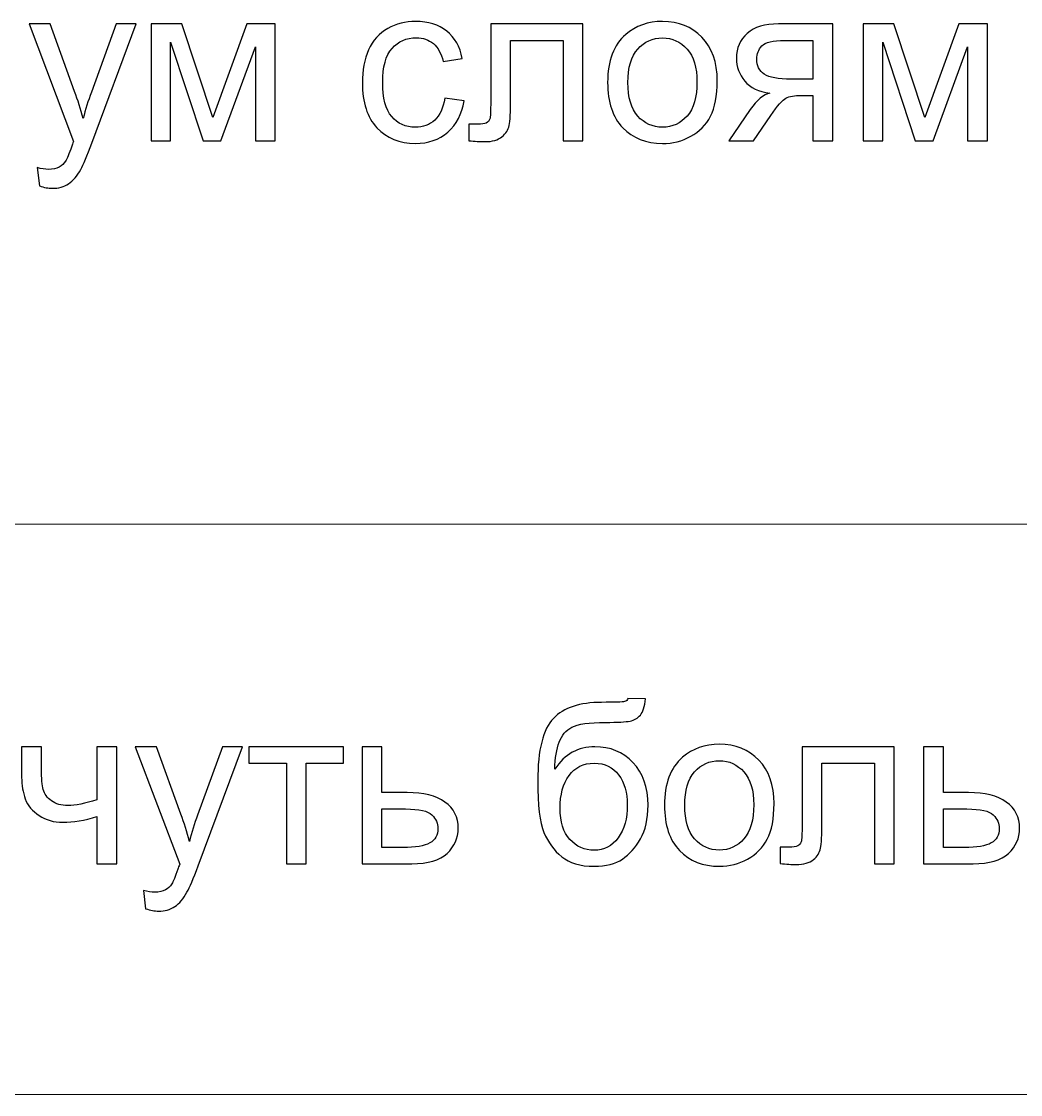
# Model space of a CAD drawing. Header units: millimetres. Extents: x -998 to 1016, y -1915 to 1914.
# Drawn here: x -321.1 to -219.5, y 1513.8 to 1623 of the extents above; entities that cross this region are included whole.
import ezdxf

# ---------------------------------------------------------------- set-up
doc = ezdxf.new("R2010")
doc.units = ezdxf.units.MM
doc.header["$MEASUREMENT"] = 0
doc.layers.add('layer 1', color=7, linetype='Continuous')

msp = doc.modelspace()

# ---------------------------------------------------------------- linework, layer by layer
at = {"layer": 'layer 1', "color": 250}
for points, knots in [([(-319.2813, 1606.2383), (-319.2813, 1606.2383), (-319.5106, 1608.1034), (-319.5106, 1608.1034), (-319.5106, 1608.1034), (-319.0673, 1607.9849), (-318.6851, 1607.9237), (-318.3564, 1607.9237), (-318.3564, 1607.9237), (-317.9055, 1607.9237), (-317.5462, 1608.0002), (-317.2787, 1608.1492), (-317.2787, 1608.1492), (-317.0074, 1608.2983), (-316.7857, 1608.5085), (-316.6137, 1608.776), (-316.6137, 1608.776), (-316.4876, 1608.9786), (-316.2812, 1609.4792), (-315.9984, 1610.2818), (-315.9984, 1610.2818), (-315.9602, 1610.3926), (-315.9029, 1610.5569), (-315.8188, 1610.7748), (-315.8188, 1610.7748), (-315.8188, 1610.7748), (-320.3361, 1622.714), (-320.3361, 1622.714), (-320.3361, 1622.714), (-320.3361, 1622.714), (-318.1806, 1622.714), (-318.1806, 1622.714), (-318.1806, 1622.714), (-318.1806, 1622.714), (-315.6965, 1615.8424), (-315.6965, 1615.8424), (-315.6965, 1615.8424), (-315.3716, 1614.9749), (-315.085, 1614.0577), (-314.8289, 1613.0946), (-314.8289, 1613.0946), (-314.5958, 1614.0004), (-314.3206, 1614.8946), (-313.9996, 1615.7737), (-313.9996, 1615.7737), (-313.9996, 1615.7737), (-311.462, 1622.714), (-311.462, 1622.714), (-311.462, 1622.714), (-311.462, 1622.714), (-309.4479, 1622.714), (-309.4479, 1622.714), (-309.4479, 1622.714), (-309.4479, 1622.714), (-313.9461, 1610.6066), (-313.9461, 1610.6066), (-313.9461, 1610.6066), (-314.4315, 1609.3034), (-314.8098, 1608.4091), (-315.0812, 1607.9161), (-315.0812, 1607.9161), (-315.4404, 1607.2549), (-315.8532, 1606.7696), (-316.3156, 1606.46), (-316.3156, 1606.46), (-316.7819, 1606.1504), (-317.336, 1605.9976), (-317.9781, 1605.9976), (-317.9781, 1605.9976), (-318.3679, 1605.9976), (-318.8036, 1606.0778), (-319.2813, 1606.2383)], [0, 0, 0, 0, 0.05263158, 0.05263158, 0.05263158, 0.05263158, 0.10526316, 0.10526316, 0.10526316, 0.10526316, 0.15789474, 0.15789474, 0.15789474, 0.15789474, 0.21052632, 0.21052632, 0.21052632, 0.21052632, 0.26315789, 0.26315789, 0.26315789, 0.26315789, 0.31578947, 0.31578947, 0.31578947, 0.31578947, 0.36842105, 0.36842105, 0.36842105, 0.36842105, 0.42105263, 0.42105263, 0.42105263, 0.42105263, 0.47368421, 0.47368421, 0.47368421, 0.47368421, 0.52631579, 0.52631579, 0.52631579, 0.52631579, 0.57894737, 0.57894737, 0.57894737, 0.57894737, 0.63157895, 0.63157895, 0.63157895, 0.63157895, 0.68421053, 0.68421053, 0.68421053, 0.68421053, 0.73684211, 0.73684211, 0.73684211, 0.73684211, 0.78947368, 0.78947368, 0.78947368, 0.78947368, 0.84210526, 0.84210526, 0.84210526, 0.84210526, 0.89473684, 0.89473684, 0.89473684, 0.89473684, 1, 1, 1, 1]), ([(-307.9116, 1622.714), (-307.9116, 1622.714), (-304.8083, 1622.714), (-304.8083, 1622.714), (-304.8083, 1622.714), (-304.8083, 1622.714), (-301.663, 1613.1901), (-301.663, 1613.1901), (-301.663, 1613.1901), (-301.663, 1613.1901), (-298.1814, 1622.714), (-298.1814, 1622.714), (-298.1814, 1622.714), (-298.1814, 1622.714), (-295.2998, 1622.714), (-295.2998, 1622.714), (-295.2998, 1622.714), (-295.2998, 1622.714), (-295.2998, 1610.813), (-295.2998, 1610.813), (-295.2998, 1610.813), (-295.2998, 1610.813), (-297.3177, 1610.813), (-297.3177, 1610.813), (-297.3177, 1610.813), (-297.3177, 1610.813), (-297.3177, 1620.3942), (-297.3177, 1620.3942), (-297.3177, 1620.3942), (-297.3177, 1620.3942), (-300.8222, 1610.813), (-300.8222, 1610.813), (-300.8222, 1610.813), (-300.8222, 1610.813), (-302.6261, 1610.813), (-302.6261, 1610.813), (-302.6261, 1610.813), (-302.6261, 1610.813), (-305.9396, 1620.8528), (-305.9396, 1620.8528), (-305.9396, 1620.8528), (-305.9396, 1620.8528), (-305.9396, 1610.813), (-305.9396, 1610.813), (-305.9396, 1610.813), (-305.9396, 1610.813), (-307.9116, 1610.813), (-307.9116, 1610.813), (-307.9116, 1610.813), (-307.9116, 1610.813), (-307.9116, 1622.714), (-307.9116, 1622.714)], [0, 0, 0, 0, 0.07142857, 0.07142857, 0.07142857, 0.07142857, 0.14285714, 0.14285714, 0.14285714, 0.14285714, 0.21428571, 0.21428571, 0.21428571, 0.21428571, 0.28571429, 0.28571429, 0.28571429, 0.28571429, 0.35714286, 0.35714286, 0.35714286, 0.35714286, 0.42857143, 0.42857143, 0.42857143, 0.42857143, 0.5, 0.5, 0.5, 0.5, 0.57142857, 0.57142857, 0.57142857, 0.57142857, 0.64285714, 0.64285714, 0.64285714, 0.64285714, 0.71428571, 0.71428571, 0.71428571, 0.71428571, 0.78571429, 0.78571429, 0.78571429, 0.78571429, 0.85714286, 0.85714286, 0.85714286, 0.85714286, 1, 1, 1, 1]), ([(-278.0712, 1615.1698), (-278.0712, 1615.1698), (-276.0992, 1614.8946), (-276.0992, 1614.8946), (-276.0992, 1614.8946), (-276.317, 1613.5379), (-276.8674, 1612.4793), (-277.7578, 1611.7111), (-277.7578, 1611.7111), (-278.6483, 1610.9429), (-279.7451, 1610.5608), (-281.0407, 1610.5608), (-281.0407, 1610.5608), (-282.665, 1610.5608), (-283.972, 1611.092), (-284.958, 1612.1544), (-284.958, 1612.1544), (-285.9479, 1613.2169), (-286.4409, 1614.738), (-286.4409, 1616.7176), (-286.4409, 1616.7176), (-286.4409, 1618.0017), (-286.2269, 1619.1215), (-285.8026, 1620.0846), (-285.8026, 1620.0846), (-285.3784, 1621.0439), (-284.7325, 1621.7662), (-283.8612, 1622.2439), (-283.8612, 1622.2439), (-282.9936, 1622.7254), (-282.0497, 1622.9662), (-281.0254, 1622.9662), (-281.0254, 1622.9662), (-279.7375, 1622.9662), (-278.6789, 1622.6414), (-277.861, 1621.9878), (-277.861, 1621.9878), (-277.0393, 1621.3343), (-276.5119, 1620.4056), (-276.2826, 1619.2056), (-276.2826, 1619.2056), (-276.2826, 1619.2056), (-278.2317, 1618.9075), (-278.2317, 1618.9075), (-278.2317, 1618.9075), (-278.419, 1619.7063), (-278.7477, 1620.3063), (-279.2254, 1620.7114), (-279.2254, 1620.7114), (-279.6993, 1621.1127), (-280.2725, 1621.3152), (-280.9452, 1621.3152), (-280.9452, 1621.3152), (-281.9618, 1621.3152), (-282.7873, 1620.9521), (-283.4255, 1620.226), (-283.4255, 1620.226), (-284.0599, 1619.4961), (-284.3771, 1618.3495), (-284.3771, 1616.775), (-284.3771, 1616.775), (-284.3771, 1615.1775), (-284.0714, 1614.0195), (-283.4599, 1613.2971), (-283.4599, 1613.2971), (-282.8446, 1612.5748), (-282.0458, 1612.2118), (-281.0637, 1612.2118), (-281.0637, 1612.2118), (-280.2687, 1612.2118), (-279.6076, 1612.4525), (-279.0802, 1612.9379), (-279.0802, 1612.9379), (-278.5489, 1613.4194), (-278.2126, 1614.1647), (-278.0712, 1615.1698)], [0, 0, 0, 0, 0.05, 0.05, 0.05, 0.05, 0.1, 0.1, 0.1, 0.1, 0.15, 0.15, 0.15, 0.15, 0.2, 0.2, 0.2, 0.2, 0.25, 0.25, 0.25, 0.25, 0.3, 0.3, 0.3, 0.3, 0.35, 0.35, 0.35, 0.35, 0.4, 0.4, 0.4, 0.4, 0.45, 0.45, 0.45, 0.45, 0.5, 0.5, 0.5, 0.5, 0.55, 0.55, 0.55, 0.55, 0.6, 0.6, 0.6, 0.6, 0.65, 0.65, 0.65, 0.65, 0.7, 0.7, 0.7, 0.7, 0.75, 0.75, 0.75, 0.75, 0.8, 0.8, 0.8, 0.8, 0.85, 0.85, 0.85, 0.85, 0.9, 0.9, 0.9, 0.9, 1, 1, 1, 1]), ([(-273.3934, 1622.714), (-273.3934, 1622.714), (-264.0147, 1622.714), (-264.0147, 1622.714), (-264.0147, 1622.714), (-264.0147, 1622.714), (-264.0147, 1610.8245), (-264.0147, 1610.8245), (-264.0147, 1610.8245), (-264.0147, 1610.8245), (-266.0326, 1610.8245), (-266.0326, 1610.8245), (-266.0326, 1610.8245), (-266.0326, 1610.8245), (-266.0326, 1621.04), (-266.0326, 1621.04), (-266.0326, 1621.04), (-266.0326, 1621.04), (-271.3755, 1621.04), (-271.3755, 1621.04), (-271.3755, 1621.04), (-271.3755, 1621.04), (-271.3755, 1615.1201), (-271.3755, 1615.1201), (-271.3755, 1615.1201), (-271.3755, 1613.7405), (-271.4213, 1612.8309), (-271.5092, 1612.3876), (-271.5092, 1612.3876), (-271.601, 1611.9481), (-271.8455, 1611.5659), (-272.2468, 1611.2372), (-272.2468, 1611.2372), (-272.6519, 1610.9085), (-273.2329, 1610.7442), (-273.9934, 1610.7442), (-273.9934, 1610.7442), (-274.4635, 1610.7442), (-275.0062, 1610.7748), (-275.6176, 1610.8321), (-275.6176, 1610.8321), (-275.6176, 1610.8321), (-275.6176, 1612.5099), (-275.6176, 1612.5099), (-275.6176, 1612.5099), (-275.6176, 1612.5099), (-274.7348, 1612.5099), (-274.7348, 1612.5099), (-274.7348, 1612.5099), (-274.3182, 1612.5099), (-274.0201, 1612.5519), (-273.8405, 1612.6398), (-273.8405, 1612.6398), (-273.6609, 1612.7239), (-273.5424, 1612.8615), (-273.4813, 1613.0487), (-273.4813, 1613.0487), (-273.4239, 1613.236), (-273.3934, 1613.8437), (-273.3934, 1614.8717), (-273.3934, 1614.8717), (-273.3934, 1614.8717), (-273.3934, 1622.714), (-273.3934, 1622.714)], [0, 0, 0, 0, 0.05882353, 0.05882353, 0.05882353, 0.05882353, 0.11764706, 0.11764706, 0.11764706, 0.11764706, 0.17647059, 0.17647059, 0.17647059, 0.17647059, 0.23529412, 0.23529412, 0.23529412, 0.23529412, 0.29411765, 0.29411765, 0.29411765, 0.29411765, 0.35294118, 0.35294118, 0.35294118, 0.35294118, 0.41176471, 0.41176471, 0.41176471, 0.41176471, 0.47058824, 0.47058824, 0.47058824, 0.47058824, 0.52941176, 0.52941176, 0.52941176, 0.52941176, 0.58823529, 0.58823529, 0.58823529, 0.58823529, 0.64705882, 0.64705882, 0.64705882, 0.64705882, 0.70588235, 0.70588235, 0.70588235, 0.70588235, 0.76470588, 0.76470588, 0.76470588, 0.76470588, 0.82352941, 0.82352941, 0.82352941, 0.82352941, 0.88235294, 0.88235294, 0.88235294, 0.88235294, 1, 1, 1, 1]), ([(-261.5, 1616.7635), (-261.5, 1618.961), (-260.8885, 1620.5891), (-259.6617, 1621.6477), (-259.6617, 1621.6477), (-258.6413, 1622.5267), (-257.3916, 1622.9662), (-255.9202, 1622.9662), (-255.9202, 1622.9662), (-254.2883, 1622.9662), (-252.9507, 1622.4312), (-251.9112, 1621.3611), (-251.9112, 1621.3611), (-250.8755, 1620.2948), (-250.3557, 1618.8158), (-250.3557, 1616.9316), (-250.3557, 1616.9316), (-250.3557, 1615.4029), (-250.585, 1614.2029), (-251.0436, 1613.3277), (-251.0436, 1613.3277), (-251.5022, 1612.4525), (-252.1711, 1611.7723), (-253.0501, 1611.2869), (-253.0501, 1611.2869), (-253.9252, 1610.8015), (-254.8845, 1610.5608), (-255.9202, 1610.5608), (-255.9202, 1610.5608), (-257.5865, 1610.5608), (-258.9318, 1611.092), (-259.9598, 1612.1583), (-259.9598, 1612.1583), (-260.9879, 1613.2245), (-261.5, 1614.7609), (-261.5, 1616.7635)], [0, 0, 0, 0, 0.1, 0.1, 0.1, 0.1, 0.2, 0.2, 0.2, 0.2, 0.3, 0.3, 0.3, 0.3, 0.4, 0.4, 0.4, 0.4, 0.5, 0.5, 0.5, 0.5, 0.6, 0.6, 0.6, 0.6, 0.7, 0.7, 0.7, 0.7, 0.8, 0.8, 0.8, 0.8, 1, 1, 1, 1]), ([(-238.6115, 1622.714), (-238.6115, 1622.714), (-238.6115, 1610.813), (-238.6115, 1610.813), (-238.6115, 1610.813), (-238.6115, 1610.813), (-240.6294, 1610.813), (-240.6294, 1610.813), (-240.6294, 1610.813), (-240.6294, 1610.813), (-240.6294, 1615.445), (-240.6294, 1615.445), (-240.6294, 1615.445), (-240.6294, 1615.445), (-241.7912, 1615.445), (-241.7912, 1615.445), (-241.7912, 1615.445), (-242.4982, 1615.445), (-243.0256, 1615.3533), (-243.3734, 1615.166), (-243.3734, 1615.166), (-243.7212, 1614.9787), (-244.2295, 1614.394), (-244.8983, 1613.4042), (-244.8983, 1613.4042), (-244.8983, 1613.4042), (-246.6716, 1610.813), (-246.6716, 1610.813), (-246.6716, 1610.813), (-246.6716, 1610.813), (-249.171, 1610.813), (-249.171, 1610.813), (-249.171, 1610.813), (-249.171, 1610.813), (-246.9926, 1614.008), (-246.9926, 1614.008), (-246.9926, 1614.008), (-246.3276, 1614.9864), (-245.6626, 1615.5367), (-245.0015, 1615.6628), (-245.0015, 1615.6628), (-246.1518, 1615.8195), (-247.0079, 1616.2361), (-247.5659, 1616.9087), (-247.5659, 1616.9087), (-248.1238, 1617.5813), (-248.4028, 1618.3572), (-248.4028, 1619.2324), (-248.4028, 1619.2324), (-248.4028, 1620.2681), (-248.0398, 1621.105), (-247.3098, 1621.7471), (-247.3098, 1621.7471), (-246.5798, 1622.393), (-245.5212, 1622.714), (-244.1377, 1622.714), (-244.1377, 1622.714), (-244.1377, 1622.714), (-238.6115, 1622.714), (-238.6115, 1622.714)], [0, 0, 0, 0, 0.0625, 0.0625, 0.0625, 0.0625, 0.125, 0.125, 0.125, 0.125, 0.1875, 0.1875, 0.1875, 0.1875, 0.25, 0.25, 0.25, 0.25, 0.3125, 0.3125, 0.3125, 0.3125, 0.375, 0.375, 0.375, 0.375, 0.4375, 0.4375, 0.4375, 0.4375, 0.5, 0.5, 0.5, 0.5, 0.5625, 0.5625, 0.5625, 0.5625, 0.625, 0.625, 0.625, 0.625, 0.6875, 0.6875, 0.6875, 0.6875, 0.75, 0.75, 0.75, 0.75, 0.8125, 0.8125, 0.8125, 0.8125, 0.875, 0.875, 0.875, 0.875, 1, 1, 1, 1]), ([(-235.5044, 1622.714), (-235.5044, 1622.714), (-232.4011, 1622.714), (-232.4011, 1622.714), (-232.4011, 1622.714), (-232.4011, 1622.714), (-229.2558, 1613.1901), (-229.2558, 1613.1901), (-229.2558, 1613.1901), (-229.2558, 1613.1901), (-225.7742, 1622.714), (-225.7742, 1622.714), (-225.7742, 1622.714), (-225.7742, 1622.714), (-222.8926, 1622.714), (-222.8926, 1622.714), (-222.8926, 1622.714), (-222.8926, 1622.714), (-222.8926, 1610.813), (-222.8926, 1610.813), (-222.8926, 1610.813), (-222.8926, 1610.813), (-224.9105, 1610.813), (-224.9105, 1610.813), (-224.9105, 1610.813), (-224.9105, 1610.813), (-224.9105, 1620.3942), (-224.9105, 1620.3942), (-224.9105, 1620.3942), (-224.9105, 1620.3942), (-228.415, 1610.813), (-228.415, 1610.813), (-228.415, 1610.813), (-228.415, 1610.813), (-230.2189, 1610.813), (-230.2189, 1610.813), (-230.2189, 1610.813), (-230.2189, 1610.813), (-233.5324, 1620.8528), (-233.5324, 1620.8528), (-233.5324, 1620.8528), (-233.5324, 1620.8528), (-233.5324, 1610.813), (-233.5324, 1610.813), (-233.5324, 1610.813), (-233.5324, 1610.813), (-235.5044, 1610.813), (-235.5044, 1610.813), (-235.5044, 1610.813), (-235.5044, 1610.813), (-235.5044, 1622.714), (-235.5044, 1622.714)], [0, 0, 0, 0, 0.07142857, 0.07142857, 0.07142857, 0.07142857, 0.14285714, 0.14285714, 0.14285714, 0.14285714, 0.21428571, 0.21428571, 0.21428571, 0.21428571, 0.28571429, 0.28571429, 0.28571429, 0.28571429, 0.35714286, 0.35714286, 0.35714286, 0.35714286, 0.42857143, 0.42857143, 0.42857143, 0.42857143, 0.5, 0.5, 0.5, 0.5, 0.57142857, 0.57142857, 0.57142857, 0.57142857, 0.64285714, 0.64285714, 0.64285714, 0.64285714, 0.71428571, 0.71428571, 0.71428571, 0.71428571, 0.78571429, 0.78571429, 0.78571429, 0.78571429, 0.85714286, 0.85714286, 0.85714286, 0.85714286, 1, 1, 1, 1]), ([(-259.4362, 1616.7597), (-259.4362, 1615.2386), (-259.1037, 1614.0997), (-258.4388, 1613.3468), (-258.4388, 1613.3468), (-257.7699, 1612.5901), (-256.933, 1612.2118), (-255.9202, 1612.2118), (-255.9202, 1612.2118), (-254.9189, 1612.2118), (-254.0858, 1612.5901), (-253.417, 1613.3507), (-253.417, 1613.3507), (-252.752, 1614.1112), (-252.4195, 1615.2692), (-252.4195, 1616.8246), (-252.4195, 1616.8246), (-252.4195, 1618.2922), (-252.7558, 1619.4043), (-253.4246, 1620.1572), (-253.4246, 1620.1572), (-254.0934, 1620.9139), (-254.9266, 1621.2923), (-255.9202, 1621.2923), (-255.9202, 1621.2923), (-256.933, 1621.2923), (-257.7699, 1620.9178), (-258.4388, 1620.1649), (-258.4388, 1620.1649), (-259.1037, 1619.412), (-259.4362, 1618.2769), (-259.4362, 1616.7597)], [0, 0, 0, 0, 0.11111111, 0.11111111, 0.11111111, 0.11111111, 0.22222222, 0.22222222, 0.22222222, 0.22222222, 0.33333333, 0.33333333, 0.33333333, 0.33333333, 0.44444444, 0.44444444, 0.44444444, 0.44444444, 0.55555556, 0.55555556, 0.55555556, 0.55555556, 0.66666667, 0.66666667, 0.66666667, 0.66666667, 0.77777778, 0.77777778, 0.77777778, 0.77777778, 1, 1, 1, 1]), ([(-240.6294, 1621.04), (-240.6294, 1621.04), (-243.4957, 1621.04), (-243.4957, 1621.04), (-243.4957, 1621.04), (-244.6957, 1621.04), (-245.4715, 1620.8528), (-245.8193, 1620.4782), (-245.8193, 1620.4782), (-246.1671, 1620.1037), (-246.3391, 1619.6642), (-246.3391, 1619.1636), (-246.3391, 1619.1636), (-246.3391, 1618.4527), (-246.083, 1617.9291), (-245.5709, 1617.5966), (-245.5709, 1617.5966), (-245.0626, 1617.2641), (-244.1568, 1617.096), (-242.8574, 1617.096), (-242.8574, 1617.096), (-242.8574, 1617.096), (-240.6294, 1617.096), (-240.6294, 1617.096), (-240.6294, 1617.096), (-240.6294, 1617.096), (-240.6294, 1621.04), (-240.6294, 1621.04)], [0, 0, 0, 0, 0.125, 0.125, 0.125, 0.125, 0.25, 0.25, 0.25, 0.25, 0.375, 0.375, 0.375, 0.375, 0.5, 0.5, 0.5, 0.5, 0.625, 0.625, 0.625, 0.625, 0.75, 0.75, 0.75, 0.75, 1, 1, 1, 1]), ([(-259.4329, 1554.1178), (-259.4329, 1554.1178), (-257.6443, 1554.0949), (-257.6443, 1554.0949), (-257.6443, 1554.0949), (-257.7246, 1553.2961), (-257.9042, 1552.7382), (-258.1756, 1552.4248), (-258.1756, 1552.4248), (-258.4469, 1552.1114), (-258.7947, 1551.9127), (-259.2227, 1551.8209), (-259.2227, 1551.8209), (-259.6508, 1551.733), (-260.4915, 1551.6872), (-261.7413, 1551.6872), (-261.7413, 1551.6872), (-263.3999, 1551.6872), (-264.5312, 1551.5267), (-265.135, 1551.2056), (-265.135, 1551.2056), (-265.735, 1550.8846), (-266.1707, 1550.3725), (-266.4344, 1549.6693), (-266.4344, 1549.6693), (-266.6981, 1548.9623), (-266.8433, 1548.0565), (-266.8739, 1546.9444), (-266.8739, 1546.9444), (-266.3656, 1547.7011), (-265.7732, 1548.2667), (-265.093, 1548.6451), (-265.093, 1548.6451), (-264.4165, 1549.0234), (-263.6483, 1549.2107), (-262.7999, 1549.2107), (-262.7999, 1549.2107), (-261.2406, 1549.2107), (-259.9489, 1548.6756), (-258.9246, 1547.6055), (-258.9246, 1547.6055), (-257.9042, 1546.5354), (-257.3921, 1545.087), (-257.3921, 1543.2564), (-257.3921, 1543.2564), (-257.3921, 1541.8691), (-257.6481, 1540.7302), (-258.1641, 1539.8435), (-258.1641, 1539.8435), (-258.68, 1538.9569), (-259.2915, 1538.269), (-259.9985, 1537.7836), (-259.9985, 1537.7836), (-260.7017, 1537.2982), (-261.6648, 1537.0575), (-262.8801, 1537.0575), (-262.8801, 1537.0575), (-264.2942, 1537.0575), (-265.391, 1537.3785), (-266.1745, 1538.0244), (-266.1745, 1538.0244), (-266.958, 1538.6702), (-267.558, 1539.4958), (-267.9784, 1540.5009), (-267.9784, 1540.5009), (-268.395, 1541.506), (-268.6052, 1543.2602), (-268.6052, 1545.7558), (-268.6052, 1545.7558), (-268.6052, 1548.8935), (-268.0739, 1551.0069), (-267.0153, 1552.0961), (-267.0153, 1552.0961), (-265.9567, 1553.1853), (-264.3248, 1553.728), (-262.1234, 1553.728), (-262.1234, 1553.728), (-260.7514, 1553.728), (-259.9756, 1553.7509), (-259.7883, 1553.7968), (-259.7883, 1553.7968), (-259.6049, 1553.8427), (-259.4864, 1553.9497), (-259.4329, 1554.1178)], [0, 0, 0, 0, 0.04545455, 0.04545455, 0.04545455, 0.04545455, 0.09090909, 0.09090909, 0.09090909, 0.09090909, 0.13636364, 0.13636364, 0.13636364, 0.13636364, 0.18181818, 0.18181818, 0.18181818, 0.18181818, 0.22727273, 0.22727273, 0.22727273, 0.22727273, 0.27272727, 0.27272727, 0.27272727, 0.27272727, 0.31818182, 0.31818182, 0.31818182, 0.31818182, 0.36363636, 0.36363636, 0.36363636, 0.36363636, 0.40909091, 0.40909091, 0.40909091, 0.40909091, 0.45454545, 0.45454545, 0.45454545, 0.45454545, 0.5, 0.5, 0.5, 0.5, 0.54545455, 0.54545455, 0.54545455, 0.54545455, 0.59090909, 0.59090909, 0.59090909, 0.59090909, 0.63636364, 0.63636364, 0.63636364, 0.63636364, 0.68181818, 0.68181818, 0.68181818, 0.68181818, 0.72727273, 0.72727273, 0.72727273, 0.72727273, 0.77272727, 0.77272727, 0.77272727, 0.77272727, 0.81818182, 0.81818182, 0.81818182, 0.81818182, 0.86363636, 0.86363636, 0.86363636, 0.86363636, 0.90909091, 0.90909091, 0.90909091, 0.90909091, 1, 1, 1, 1]), ([(-321.0894, 1549.2107), (-321.0894, 1549.2107), (-319.0715, 1549.2107), (-319.0715, 1549.2107), (-319.0715, 1549.2107), (-319.0715, 1549.2107), (-319.0715, 1546.9635), (-319.0715, 1546.9635), (-319.0715, 1546.9635), (-319.0715, 1545.9928), (-319.0142, 1545.2895), (-318.8957, 1544.8539), (-318.8957, 1544.8539), (-318.781, 1544.4182), (-318.5021, 1544.036), (-318.0587, 1543.7112), (-318.0587, 1543.7112), (-317.6192, 1543.3863), (-317.0651, 1543.2258), (-316.3963, 1543.2258), (-316.3963, 1543.2258), (-315.6319, 1543.2258), (-314.6459, 1543.4283), (-313.4306, 1543.8296), (-313.4306, 1543.8296), (-313.4306, 1543.8296), (-313.4306, 1549.2107), (-313.4306, 1549.2107), (-313.4306, 1549.2107), (-313.4306, 1549.2107), (-311.4127, 1549.2107), (-311.4127, 1549.2107), (-311.4127, 1549.2107), (-311.4127, 1549.2107), (-311.4127, 1537.3097), (-311.4127, 1537.3097), (-311.4127, 1537.3097), (-311.4127, 1537.3097), (-313.4306, 1537.3097), (-313.4306, 1537.3097), (-313.4306, 1537.3097), (-313.4306, 1537.3097), (-313.4306, 1542.1137), (-313.4306, 1542.1137), (-313.4306, 1542.1137), (-314.6726, 1541.7238), (-315.8345, 1541.5289), (-316.9122, 1541.5289), (-316.9122, 1541.5289), (-317.818, 1541.5289), (-318.6167, 1541.7582), (-319.3084, 1542.2168), (-319.3084, 1542.2168), (-320.0002, 1542.6755), (-320.4703, 1543.2373), (-320.7187, 1543.9022), (-320.7187, 1543.9022), (-320.9671, 1544.5672), (-321.0894, 1545.2972), (-321.0894, 1546.0959), (-321.0894, 1546.0959), (-321.0894, 1546.0959), (-321.0894, 1549.2107), (-321.0894, 1549.2107)], [0, 0, 0, 0, 0.05882353, 0.05882353, 0.05882353, 0.05882353, 0.11764706, 0.11764706, 0.11764706, 0.11764706, 0.17647059, 0.17647059, 0.17647059, 0.17647059, 0.23529412, 0.23529412, 0.23529412, 0.23529412, 0.29411765, 0.29411765, 0.29411765, 0.29411765, 0.35294118, 0.35294118, 0.35294118, 0.35294118, 0.41176471, 0.41176471, 0.41176471, 0.41176471, 0.47058824, 0.47058824, 0.47058824, 0.47058824, 0.52941176, 0.52941176, 0.52941176, 0.52941176, 0.58823529, 0.58823529, 0.58823529, 0.58823529, 0.64705882, 0.64705882, 0.64705882, 0.64705882, 0.70588235, 0.70588235, 0.70588235, 0.70588235, 0.76470588, 0.76470588, 0.76470588, 0.76470588, 0.82352941, 0.82352941, 0.82352941, 0.82352941, 0.88235294, 0.88235294, 0.88235294, 0.88235294, 1, 1, 1, 1]), ([(-308.4776, 1532.735), (-308.4776, 1532.735), (-308.7069, 1534.6001), (-308.7069, 1534.6001), (-308.7069, 1534.6001), (-308.2636, 1534.4816), (-307.8814, 1534.4204), (-307.5527, 1534.4204), (-307.5527, 1534.4204), (-307.1018, 1534.4204), (-306.7425, 1534.4969), (-306.475, 1534.6459), (-306.475, 1534.6459), (-306.2037, 1534.795), (-305.982, 1535.0052), (-305.81, 1535.2727), (-305.81, 1535.2727), (-305.6839, 1535.4753), (-305.4775, 1535.9759), (-305.1947, 1536.7785), (-305.1947, 1536.7785), (-305.1565, 1536.8893), (-305.0992, 1537.0536), (-305.0151, 1537.2715), (-305.0151, 1537.2715), (-305.0151, 1537.2715), (-309.5324, 1549.2107), (-309.5324, 1549.2107), (-309.5324, 1549.2107), (-309.5324, 1549.2107), (-307.3769, 1549.2107), (-307.3769, 1549.2107), (-307.3769, 1549.2107), (-307.3769, 1549.2107), (-304.8928, 1542.3391), (-304.8928, 1542.3391), (-304.8928, 1542.3391), (-304.5679, 1541.4716), (-304.2813, 1540.5544), (-304.0252, 1539.5913), (-304.0252, 1539.5913), (-303.7921, 1540.4971), (-303.5169, 1541.3913), (-303.1959, 1542.2704), (-303.1959, 1542.2704), (-303.1959, 1542.2704), (-300.6583, 1549.2107), (-300.6583, 1549.2107), (-300.6583, 1549.2107), (-300.6583, 1549.2107), (-298.6442, 1549.2107), (-298.6442, 1549.2107), (-298.6442, 1549.2107), (-298.6442, 1549.2107), (-303.1424, 1537.1033), (-303.1424, 1537.1033), (-303.1424, 1537.1033), (-303.6278, 1535.8001), (-304.0061, 1534.9058), (-304.2775, 1534.4128), (-304.2775, 1534.4128), (-304.6367, 1533.7516), (-305.0495, 1533.2663), (-305.5119, 1532.9567), (-305.5119, 1532.9567), (-305.9782, 1532.6471), (-306.5323, 1532.4943), (-307.1744, 1532.4943), (-307.1744, 1532.4943), (-307.5642, 1532.4943), (-307.9999, 1532.5745), (-308.4776, 1532.735)], [0, 0, 0, 0, 0.05263158, 0.05263158, 0.05263158, 0.05263158, 0.10526316, 0.10526316, 0.10526316, 0.10526316, 0.15789474, 0.15789474, 0.15789474, 0.15789474, 0.21052632, 0.21052632, 0.21052632, 0.21052632, 0.26315789, 0.26315789, 0.26315789, 0.26315789, 0.31578947, 0.31578947, 0.31578947, 0.31578947, 0.36842105, 0.36842105, 0.36842105, 0.36842105, 0.42105263, 0.42105263, 0.42105263, 0.42105263, 0.47368421, 0.47368421, 0.47368421, 0.47368421, 0.52631579, 0.52631579, 0.52631579, 0.52631579, 0.57894737, 0.57894737, 0.57894737, 0.57894737, 0.63157895, 0.63157895, 0.63157895, 0.63157895, 0.68421053, 0.68421053, 0.68421053, 0.68421053, 0.73684211, 0.73684211, 0.73684211, 0.73684211, 0.78947368, 0.78947368, 0.78947368, 0.78947368, 0.84210526, 0.84210526, 0.84210526, 0.84210526, 0.89473684, 0.89473684, 0.89473684, 0.89473684, 1, 1, 1, 1]), ([(-297.9754, 1549.2107), (-297.9754, 1549.2107), (-288.3445, 1549.2107), (-288.3445, 1549.2107), (-288.3445, 1549.2107), (-288.3445, 1549.2107), (-288.3445, 1547.5367), (-288.3445, 1547.5367), (-288.3445, 1547.5367), (-288.3445, 1547.5367), (-292.151, 1547.5367), (-292.151, 1547.5367), (-292.151, 1547.5367), (-292.151, 1547.5367), (-292.151, 1537.3097), (-292.151, 1537.3097), (-292.151, 1537.3097), (-292.151, 1537.3097), (-294.1689, 1537.3097), (-294.1689, 1537.3097), (-294.1689, 1537.3097), (-294.1689, 1537.3097), (-294.1689, 1547.5367), (-294.1689, 1547.5367), (-294.1689, 1547.5367), (-294.1689, 1547.5367), (-297.9754, 1547.5367), (-297.9754, 1547.5367), (-297.9754, 1547.5367), (-297.9754, 1547.5367), (-297.9754, 1549.2107), (-297.9754, 1549.2107)], [0, 0, 0, 0, 0.11111111, 0.11111111, 0.11111111, 0.11111111, 0.22222222, 0.22222222, 0.22222222, 0.22222222, 0.33333333, 0.33333333, 0.33333333, 0.33333333, 0.44444444, 0.44444444, 0.44444444, 0.44444444, 0.55555556, 0.55555556, 0.55555556, 0.55555556, 0.66666667, 0.66666667, 0.66666667, 0.66666667, 0.77777778, 0.77777778, 0.77777778, 0.77777778, 1, 1, 1, 1]), ([(-286.4642, 1549.2107), (-286.4642, 1549.2107), (-284.4463, 1549.2107), (-284.4463, 1549.2107), (-284.4463, 1549.2107), (-284.4463, 1549.2107), (-284.4463, 1544.5558), (-284.4463, 1544.5558), (-284.4463, 1544.5558), (-284.4463, 1544.5558), (-281.8934, 1544.5558), (-281.8934, 1544.5558), (-281.8934, 1544.5558), (-280.2271, 1544.5558), (-278.9468, 1544.2347), (-278.0449, 1543.5889), (-278.0449, 1543.5889), (-277.1468, 1542.943), (-276.6958, 1542.0525), (-276.6958, 1540.9174), (-276.6958, 1540.9174), (-276.6958, 1539.9238), (-277.0703, 1539.0754), (-277.8232, 1538.3683), (-277.8232, 1538.3683), (-278.5723, 1537.6613), (-279.7723, 1537.3097), (-281.4233, 1537.3097), (-281.4233, 1537.3097), (-281.4233, 1537.3097), (-286.4642, 1537.3097), (-286.4642, 1537.3097), (-286.4642, 1537.3097), (-286.4642, 1537.3097), (-286.4642, 1549.2107), (-286.4642, 1549.2107)], [0, 0, 0, 0, 0.1, 0.1, 0.1, 0.1, 0.2, 0.2, 0.2, 0.2, 0.3, 0.3, 0.3, 0.3, 0.4, 0.4, 0.4, 0.4, 0.5, 0.5, 0.5, 0.5, 0.6, 0.6, 0.6, 0.6, 0.7, 0.7, 0.7, 0.7, 0.8, 0.8, 0.8, 0.8, 1, 1, 1, 1]), ([(-255.722, 1543.2602), (-255.722, 1545.4577), (-255.1105, 1547.0858), (-253.8837, 1548.1444), (-253.8837, 1548.1444), (-252.8633, 1549.0234), (-251.6136, 1549.4629), (-250.1422, 1549.4629), (-250.1422, 1549.4629), (-248.5103, 1549.4629), (-247.1727, 1548.9279), (-246.1332, 1547.8578), (-246.1332, 1547.8578), (-245.0975, 1546.7915), (-244.5777, 1545.3125), (-244.5777, 1543.4283), (-244.5777, 1543.4283), (-244.5777, 1541.8996), (-244.807, 1540.6996), (-245.2656, 1539.8244), (-245.2656, 1539.8244), (-245.7242, 1538.9492), (-246.3931, 1538.269), (-247.2721, 1537.7836), (-247.2721, 1537.7836), (-248.1472, 1537.2982), (-249.1065, 1537.0575), (-250.1422, 1537.0575), (-250.1422, 1537.0575), (-251.8085, 1537.0575), (-253.1538, 1537.5887), (-254.1818, 1538.655), (-254.1818, 1538.655), (-255.2099, 1539.7212), (-255.722, 1541.2576), (-255.722, 1543.2602)], [0, 0, 0, 0, 0.1, 0.1, 0.1, 0.1, 0.2, 0.2, 0.2, 0.2, 0.3, 0.3, 0.3, 0.3, 0.4, 0.4, 0.4, 0.4, 0.5, 0.5, 0.5, 0.5, 0.6, 0.6, 0.6, 0.6, 0.7, 0.7, 0.7, 0.7, 0.8, 0.8, 0.8, 0.8, 1, 1, 1, 1]), ([(-241.7306, 1549.2107), (-241.7306, 1549.2107), (-232.3519, 1549.2107), (-232.3519, 1549.2107), (-232.3519, 1549.2107), (-232.3519, 1549.2107), (-232.3519, 1537.3212), (-232.3519, 1537.3212), (-232.3519, 1537.3212), (-232.3519, 1537.3212), (-234.3698, 1537.3212), (-234.3698, 1537.3212), (-234.3698, 1537.3212), (-234.3698, 1537.3212), (-234.3698, 1547.5367), (-234.3698, 1547.5367), (-234.3698, 1547.5367), (-234.3698, 1547.5367), (-239.7127, 1547.5367), (-239.7127, 1547.5367), (-239.7127, 1547.5367), (-239.7127, 1547.5367), (-239.7127, 1541.6168), (-239.7127, 1541.6168), (-239.7127, 1541.6168), (-239.7127, 1540.2372), (-239.7585, 1539.3276), (-239.8464, 1538.8843), (-239.8464, 1538.8843), (-239.9382, 1538.4448), (-240.1827, 1538.0626), (-240.584, 1537.7339), (-240.584, 1537.7339), (-240.9891, 1537.4052), (-241.5701, 1537.2409), (-242.3306, 1537.2409), (-242.3306, 1537.2409), (-242.8007, 1537.2409), (-243.3434, 1537.2715), (-243.9548, 1537.3288), (-243.9548, 1537.3288), (-243.9548, 1537.3288), (-243.9548, 1539.0066), (-243.9548, 1539.0066), (-243.9548, 1539.0066), (-243.9548, 1539.0066), (-243.072, 1539.0066), (-243.072, 1539.0066), (-243.072, 1539.0066), (-242.6554, 1539.0066), (-242.3573, 1539.0486), (-242.1777, 1539.1365), (-242.1777, 1539.1365), (-241.9981, 1539.2206), (-241.8796, 1539.3582), (-241.8185, 1539.5454), (-241.8185, 1539.5454), (-241.7611, 1539.7327), (-241.7306, 1540.3404), (-241.7306, 1541.3684), (-241.7306, 1541.3684), (-241.7306, 1541.3684), (-241.7306, 1549.2107), (-241.7306, 1549.2107)], [0, 0, 0, 0, 0.05882353, 0.05882353, 0.05882353, 0.05882353, 0.11764706, 0.11764706, 0.11764706, 0.11764706, 0.17647059, 0.17647059, 0.17647059, 0.17647059, 0.23529412, 0.23529412, 0.23529412, 0.23529412, 0.29411765, 0.29411765, 0.29411765, 0.29411765, 0.35294118, 0.35294118, 0.35294118, 0.35294118, 0.41176471, 0.41176471, 0.41176471, 0.41176471, 0.47058824, 0.47058824, 0.47058824, 0.47058824, 0.52941176, 0.52941176, 0.52941176, 0.52941176, 0.58823529, 0.58823529, 0.58823529, 0.58823529, 0.64705882, 0.64705882, 0.64705882, 0.64705882, 0.70588235, 0.70588235, 0.70588235, 0.70588235, 0.76470588, 0.76470588, 0.76470588, 0.76470588, 0.82352941, 0.82352941, 0.82352941, 0.82352941, 0.88235294, 0.88235294, 0.88235294, 0.88235294, 1, 1, 1, 1]), ([(-229.3824, 1549.2107), (-229.3824, 1549.2107), (-227.3645, 1549.2107), (-227.3645, 1549.2107), (-227.3645, 1549.2107), (-227.3645, 1549.2107), (-227.3645, 1544.5558), (-227.3645, 1544.5558), (-227.3645, 1544.5558), (-227.3645, 1544.5558), (-224.8116, 1544.5558), (-224.8116, 1544.5558), (-224.8116, 1544.5558), (-223.1453, 1544.5558), (-221.865, 1544.2347), (-220.9631, 1543.5889), (-220.9631, 1543.5889), (-220.065, 1542.943), (-219.614, 1542.0525), (-219.614, 1540.9174), (-219.614, 1540.9174), (-219.614, 1539.9238), (-219.9885, 1539.0754), (-220.7414, 1538.3683), (-220.7414, 1538.3683), (-221.4905, 1537.6613), (-222.6905, 1537.3097), (-224.3415, 1537.3097), (-224.3415, 1537.3097), (-224.3415, 1537.3097), (-229.3824, 1537.3097), (-229.3824, 1537.3097), (-229.3824, 1537.3097), (-229.3824, 1537.3097), (-229.3824, 1549.2107), (-229.3824, 1549.2107)], [0, 0, 0, 0, 0.1, 0.1, 0.1, 0.1, 0.2, 0.2, 0.2, 0.2, 0.3, 0.3, 0.3, 0.3, 0.4, 0.4, 0.4, 0.4, 0.5, 0.5, 0.5, 0.5, 0.6, 0.6, 0.6, 0.6, 0.7, 0.7, 0.7, 0.7, 0.8, 0.8, 0.8, 0.8, 1, 1, 1, 1]), ([(-259.5017, 1543.3137), (-259.5017, 1544.5481), (-259.796, 1545.5609), (-260.3807, 1546.352), (-260.3807, 1546.352), (-260.9654, 1547.1431), (-261.7909, 1547.5367), (-262.8572, 1547.5367), (-262.8572, 1547.5367), (-263.9694, 1547.5367), (-264.8254, 1547.1202), (-265.4293, 1546.2832), (-265.4293, 1546.2832), (-266.0331, 1545.4501), (-266.335, 1544.3379), (-266.335, 1542.943), (-266.335, 1542.943), (-266.335, 1541.5671), (-266.0025, 1540.5123), (-265.3337, 1539.7824), (-265.3337, 1539.7824), (-264.6687, 1539.0524), (-263.8432, 1538.6855), (-262.8687, 1538.6855), (-262.8687, 1538.6855), (-261.8674, 1538.6855), (-261.0572, 1539.1098), (-260.4342, 1539.9544), (-260.4342, 1539.9544), (-259.8113, 1540.799), (-259.5017, 1541.9188), (-259.5017, 1543.3137)], [0, 0, 0, 0, 0.11111111, 0.11111111, 0.11111111, 0.11111111, 0.22222222, 0.22222222, 0.22222222, 0.22222222, 0.33333333, 0.33333333, 0.33333333, 0.33333333, 0.44444444, 0.44444444, 0.44444444, 0.44444444, 0.55555556, 0.55555556, 0.55555556, 0.55555556, 0.66666667, 0.66666667, 0.66666667, 0.66666667, 0.77777778, 0.77777778, 0.77777778, 0.77777778, 1, 1, 1, 1]), ([(-253.6582, 1543.2564), (-253.6582, 1541.7353), (-253.3257, 1540.5964), (-252.6608, 1539.8435), (-252.6608, 1539.8435), (-251.9919, 1539.0868), (-251.155, 1538.7085), (-250.1422, 1538.7085), (-250.1422, 1538.7085), (-249.1409, 1538.7085), (-248.3078, 1539.0868), (-247.639, 1539.8474), (-247.639, 1539.8474), (-246.974, 1540.6079), (-246.6415, 1541.7659), (-246.6415, 1543.3213), (-246.6415, 1543.3213), (-246.6415, 1544.7889), (-246.9778, 1545.901), (-247.6466, 1546.6539), (-247.6466, 1546.6539), (-248.3154, 1547.4106), (-249.1486, 1547.789), (-250.1422, 1547.789), (-250.1422, 1547.789), (-251.155, 1547.789), (-251.9919, 1547.4145), (-252.6608, 1546.6616), (-252.6608, 1546.6616), (-253.3257, 1545.9087), (-253.6582, 1544.7736), (-253.6582, 1543.2564)], [0, 0, 0, 0, 0.11111111, 0.11111111, 0.11111111, 0.11111111, 0.22222222, 0.22222222, 0.22222222, 0.22222222, 0.33333333, 0.33333333, 0.33333333, 0.33333333, 0.44444444, 0.44444444, 0.44444444, 0.44444444, 0.55555556, 0.55555556, 0.55555556, 0.55555556, 0.66666667, 0.66666667, 0.66666667, 0.66666667, 0.77777778, 0.77777778, 0.77777778, 0.77777778, 1, 1, 1, 1]), ([(-284.4463, 1538.9607), (-284.4463, 1538.9607), (-282.3214, 1538.9607), (-282.3214, 1538.9607), (-282.3214, 1538.9607), (-281.0412, 1538.9607), (-280.1278, 1539.1174), (-279.5812, 1539.4308), (-279.5812, 1539.4308), (-279.0347, 1539.7442), (-278.7596, 1540.2334), (-278.7596, 1540.8983), (-278.7596, 1540.8983), (-278.7596, 1541.4143), (-278.9621, 1541.8729), (-279.3672, 1542.278), (-279.3672, 1542.278), (-279.7723, 1542.6793), (-280.6666, 1542.8818), (-282.0539, 1542.8818), (-282.0539, 1542.8818), (-282.0539, 1542.8818), (-284.4463, 1542.8818), (-284.4463, 1542.8818), (-284.4463, 1542.8818), (-284.4463, 1542.8818), (-284.4463, 1538.9607), (-284.4463, 1538.9607)], [0, 0, 0, 0, 0.125, 0.125, 0.125, 0.125, 0.25, 0.25, 0.25, 0.25, 0.375, 0.375, 0.375, 0.375, 0.5, 0.5, 0.5, 0.5, 0.625, 0.625, 0.625, 0.625, 0.75, 0.75, 0.75, 0.75, 1, 1, 1, 1]), ([(-227.3645, 1538.9607), (-227.3645, 1538.9607), (-225.2396, 1538.9607), (-225.2396, 1538.9607), (-225.2396, 1538.9607), (-223.9594, 1538.9607), (-223.046, 1539.1174), (-222.4994, 1539.4308), (-222.4994, 1539.4308), (-221.9529, 1539.7442), (-221.6778, 1540.2334), (-221.6778, 1540.8983), (-221.6778, 1540.8983), (-221.6778, 1541.4143), (-221.8803, 1541.8729), (-222.2854, 1542.278), (-222.2854, 1542.278), (-222.6905, 1542.6793), (-223.5848, 1542.8818), (-224.9721, 1542.8818), (-224.9721, 1542.8818), (-224.9721, 1542.8818), (-227.3645, 1542.8818), (-227.3645, 1542.8818), (-227.3645, 1542.8818), (-227.3645, 1542.8818), (-227.3645, 1538.9607), (-227.3645, 1538.9607)], [0, 0, 0, 0, 0.125, 0.125, 0.125, 0.125, 0.25, 0.25, 0.25, 0.25, 0.375, 0.375, 0.375, 0.375, 0.5, 0.5, 0.5, 0.5, 0.625, 0.625, 0.625, 0.625, 0.75, 0.75, 0.75, 0.75, 1, 1, 1, 1])]:
    msp.add_open_spline(points, degree=3, knots=knots, dxfattribs=at)
at = {"layer": 'layer 1', "color": 30, "lineweight": 20}
msp.add_open_spline([(-807.1737, 1513.8448), (-807.1737, 1513.8448), (-15.4561, 1513.8448), (-15.4561, 1513.8448), (-15.4561, 1513.8448), (-15.4561, 1523.849), (-15.4561, 1545.1696), (-15.4561, 1571.8448), (-15.4561, 1571.8448), (-15.4561, 1571.8448), (-30.2756, 1571.8448), (-30.2756, 1571.8448), (-30.2756, 1571.8448), (-30.2756, 1571.8448), (-807.1737, 1571.8448), (-807.1737, 1571.8448), (-807.1737, 1571.8448), (-807.1737, 1571.8448), (-821.7336, 1571.8448), (-821.7336, 1571.8448), (-821.7336, 1571.8448), (-821.7336, 1571.8448), (-836.5531, 1571.8448), (-836.5531, 1571.8448), (-836.5531, 1571.8448), (-836.5531, 1545.1696), (-836.5531, 1523.849), (-836.5531, 1513.8448), (-836.5531, 1513.8448), (-836.5531, 1513.8448), (-807.1737, 1513.8448), (-807.1737, 1513.8448)], degree=3, knots=[0, 0, 0, 0, 0.11111111, 0.11111111, 0.11111111, 0.11111111, 0.22222222, 0.22222222, 0.22222222, 0.22222222, 0.33333333, 0.33333333, 0.33333333, 0.33333333, 0.44444444, 0.44444444, 0.44444444, 0.44444444, 0.55555556, 0.55555556, 0.55555556, 0.55555556, 0.66666667, 0.66666667, 0.66666667, 0.66666667, 0.77777778, 0.77777778, 0.77777778, 0.77777778, 1, 1, 1, 1], dxfattribs=at)

doc.saveas('drawing.dxf')
